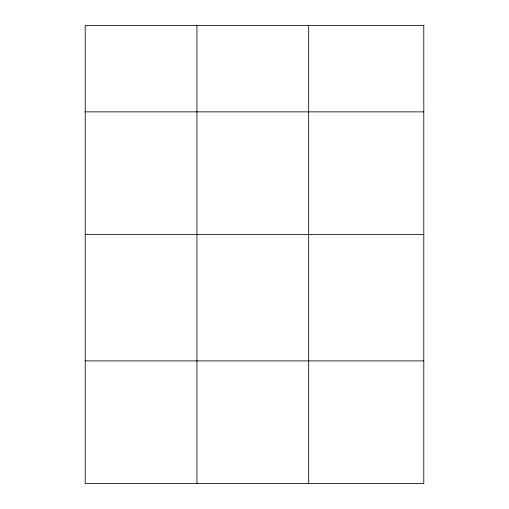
<?xml version="1.0" encoding="UTF-8"?>
<svg xmlns="http://www.w3.org/2000/svg" width="509" height="509" viewBox="0 0 509 509"><rect width="100%" height="100%" fill="white"/><g stroke="black" fill="none" stroke-linecap="round" stroke-linejoin="round"><path stroke-width="0.76" d="M85.207 111.859L423.793 111.859M85.207 234.515L423.793 234.515M85.207 360.894L423.793 360.894M308.67 25.45L308.67 483.55M196.938 25.45L196.938 483.55M423.793 25.45L85.207 25.45L85.207 483.55L423.793 483.55L423.793 25.45"/></g></svg>
